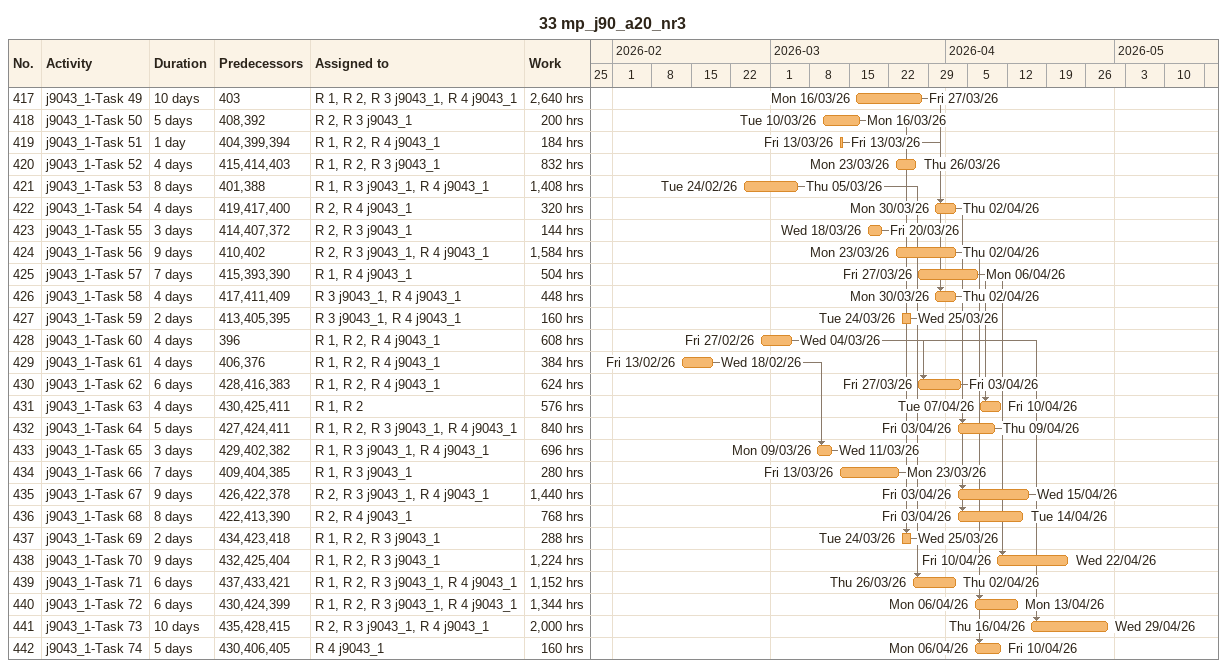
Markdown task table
33 mp_j90_a20_nr3

| ID | Task | Duration | Start | Finish | Predecessors | Resources | Work (h) |
|---|---|---|---|---|---|---|---|
| 417 | j9043_1-Task 49 | 10d | 2026-03-16 | 2026-03-27 | 403 | R 1, R 2, R 3 j9043_1, R 4 j9043_1 | 2640 |
| 418 | j9043_1-Task 50 | 5d | 2026-03-10 | 2026-03-16 | 408, 392 | R 2, R 3 j9043_1 | 200 |
| 419 | j9043_1-Task 51 | 1d | 2026-03-13 | 2026-03-13 | 404, 399, 394 | R 1, R 2, R 4 j9043_1 | 184 |
| 420 | j9043_1-Task 52 | 4d | 2026-03-23 | 2026-03-26 | 415, 414, 403 | R 1, R 2, R 3 j9043_1 | 832 |
| 421 | j9043_1-Task 53 | 8d | 2026-02-24 | 2026-03-05 | 401, 388 | R 1, R 3 j9043_1, R 4 j9043_1 | 1408 |
| 422 | j9043_1-Task 54 | 4d | 2026-03-30 | 2026-04-02 | 419, 417, 400 | R 2, R 4 j9043_1 | 320 |
| 423 | j9043_1-Task 55 | 3d | 2026-03-18 | 2026-03-20 | 414, 407, 372 | R 2, R 3 j9043_1 | 144 |
| 424 | j9043_1-Task 56 | 9d | 2026-03-23 | 2026-04-02 | 410, 402 | R 2, R 3 j9043_1, R 4 j9043_1 | 1584 |
| 425 | j9043_1-Task 57 | 7d | 2026-03-27 | 2026-04-06 | 415, 393, 390 | R 1, R 4 j9043_1 | 504 |
| 426 | j9043_1-Task 58 | 4d | 2026-03-30 | 2026-04-02 | 417, 411, 409 | R 3 j9043_1, R 4 j9043_1 | 448 |
| 427 | j9043_1-Task 59 | 2d | 2026-03-24 | 2026-03-25 | 413, 405, 395 | R 3 j9043_1, R 4 j9043_1 | 160 |
| 428 | j9043_1-Task 60 | 4d | 2026-02-27 | 2026-03-04 | 396 | R 1, R 2, R 4 j9043_1 | 608 |
| 429 | j9043_1-Task 61 | 4d | 2026-02-13 | 2026-02-18 | 406, 376 | R 1, R 2, R 4 j9043_1 | 384 |
| 430 | j9043_1-Task 62 | 6d | 2026-03-27 | 2026-04-03 | 428, 416, 383 | R 1, R 2, R 4 j9043_1 | 624 |
| 431 | j9043_1-Task 63 | 4d | 2026-04-07 | 2026-04-10 | 430, 425, 411 | R 1, R 2 | 576 |
| 432 | j9043_1-Task 64 | 5d | 2026-04-03 | 2026-04-09 | 427, 424, 411 | R 1, R 2, R 3 j9043_1, R 4 j9043_1 | 840 |
| 433 | j9043_1-Task 65 | 3d | 2026-03-09 | 2026-03-11 | 429, 402, 382 | R 1, R 3 j9043_1, R 4 j9043_1 | 696 |
| 434 | j9043_1-Task 66 | 7d | 2026-03-13 | 2026-03-23 | 409, 404, 385 | R 1, R 3 j9043_1 | 280 |
| 435 | j9043_1-Task 67 | 9d | 2026-04-03 | 2026-04-15 | 426, 422, 378 | R 2, R 3 j9043_1, R 4 j9043_1 | 1440 |
| 436 | j9043_1-Task 68 | 8d | 2026-04-03 | 2026-04-14 | 422, 413, 390 | R 2, R 4 j9043_1 | 768 |
| 437 | j9043_1-Task 69 | 2d | 2026-03-24 | 2026-03-25 | 434, 423, 418 | R 1, R 2, R 3 j9043_1 | 288 |
| 438 | j9043_1-Task 70 | 9d | 2026-04-10 | 2026-04-22 | 432, 425, 404 | R 1, R 2, R 3 j9043_1 | 1224 |
| 439 | j9043_1-Task 71 | 6d | 2026-03-26 | 2026-04-02 | 437, 433, 421 | R 1, R 2, R 3 j9043_1, R 4 j9043_1 | 1152 |
| 440 | j9043_1-Task 72 | 6d | 2026-04-06 | 2026-04-13 | 430, 424, 399 | R 1, R 2, R 3 j9043_1, R 4 j9043_1 | 1344 |
| 441 | j9043_1-Task 73 | 10d | 2026-04-16 | 2026-04-29 | 435, 428, 415 | R 2, R 3 j9043_1, R 4 j9043_1 | 2000 |
| 442 | j9043_1-Task 74 | 5d | 2026-04-06 | 2026-04-10 | 430, 406, 405 | R 4 j9043_1 | 160 |
